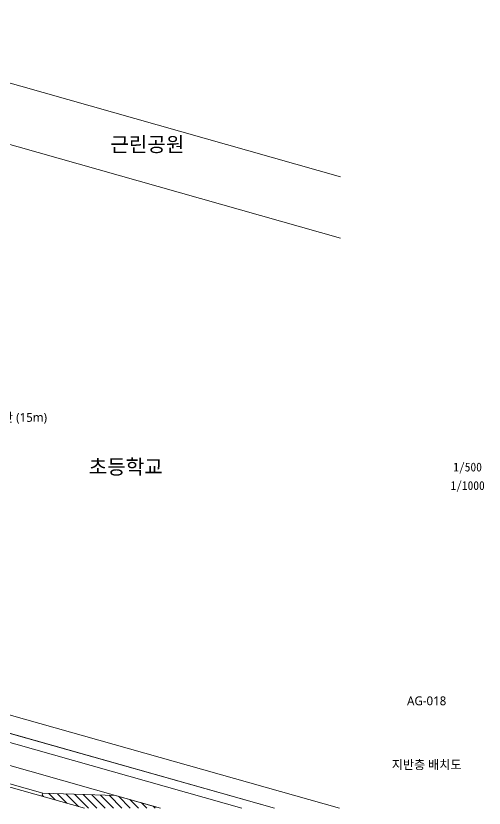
# Model space of a CAD drawing. Header units: millimetres. Extents: x -71377 to 516042, y -145869 to 441446.
# Drawn here: x 322892 to 402276, y 9500 to 143795 of the extents above; entities that cross this region are included whole.
import ezdxf

# ---------------------------------------------------------------- set-up
doc = ezdxf.new("R2010")
doc.units = ezdxf.units.MM
doc.header["$LTSCALE"] = 1000
for name, color, linetype, lineweight in [('251024_도로_dwg', 8, 'Continuous', 5), ('A-text-1', 3, 'Continuous', 5), ('A-title-2', 3, 'Continuous', 13), ('j-스쿨존 휀스', 7, 'Continuous', 5), ('개선안도 base 2022 09$0$00_계획선', 7, 'Continuous', 5), ('개선안도 base 2022 09$0$j-교통개선-당초안', 7, 'Continuous', 5)]:
    doc.layers.add(name, color=color, linetype=linetype, lineweight=lineweight)
doc.styles.add('나눔고딕', font='NanumGothic.ttf', dxfattribs={"height": 1500})
doc.styles.add('나눔고딕_1', font='NanumGothic.ttf', dxfattribs={"height": 2500})
doc.styles.add('돋움체', font='DotumChe.ttf', dxfattribs={"height": 1.5})
doc.styles.add('맑은 고딕_3', font='malgun.ttf', dxfattribs={"height": 1.5})

# ---------------------------------------------------------------- blocks, each defined once
blk = doc.blocks.new('251024_도로_dwg_A$C61e17efd-3827739-지반층 배치도')
at = {"layer": 'j-스쿨존 휀스'}
blk.add_line((216140, -64189), (293561, -86064), dxfattribs=at)
blk = doc.blocks.new('251024_도로_dwg-3827738-지반층 배치도')
at = {"layer": '개선안도 base 2022 09$0$j-교통개선-당초안'}
h = blk.add_hatch(dxfattribs=at)
h.set_pattern_fill('FP_4', color=256, style=0, pattern_type=2)
h.set_pattern_definition([(272, (505126937.3, 278715934.8), (999.390827, 34.8994967), [])])
h.paths.add_polyline_path([(-947516, 188487), (-956930, 197266), (-952839, 190517), (-944053, 181810), (-943625, 182069)])
at = {"layer": '개선안도 base 2022 09$0$00_계획선'}
for p, q in [((-1007082, 84575), (-1045173, 147416)), ((-1052260, 139816), (-1015634, 79392))]:
    blk.add_line(p, q, dxfattribs=at)
at = {"layer": '개선안도 base 2022 09$0$00_계획선', "flags": 128}
blk.add_lwpolyline([(-979120, 217958), (-931172, 138857), (-933554, 129144), (-1023331, 74726)], dxfattribs=at)
at = {"layer": '개선안도 base 2022 09$0$j-교통개선-당초안'}
for p, q in [((-967016, 206672), (-926898, 140487)), ((-925894, 146065), (-956576, 196683)), ((-921865, 146169), (-947516, 188487)), ((-944053, 181810), (-943625, 182069))]:
    blk.add_line(p, q, dxfattribs=at)
at = {"layer": '개선안도 base 2022 09$0$j-교통개선-당초안', "flags": 128}
for points in [[(-971050, 210434), (-930384, 143344), (-929101, 144122), (-923329, 147620)], [(-922292, 145910), (-944053, 181810), (-952839, 190517), (-956930, 197266)]]:
    blk.add_lwpolyline(points, dxfattribs=at)
at = {"rotation": 136.9999987515237}
blk.add_blockref('251024_도로_dwg_A$C61e17efd-3827739-지반층 배치도', (-815049, -52718), dxfattribs=at)

msp = doc.modelspace()

# ---------------------------------------------------------------- block references
at = {"layer": '251024_도로_dwg', "rotation": 223.0000012484763}
msp.add_blockref('251024_도로_dwg-3827738-지반층 배치도', (-486983.6, -498853.4), dxfattribs=at)

# ---------------------------------------------------------------- texts
at = {"layer": 'A-text-1', "attachment_point": 1, "line_spacing_factor": 1.2}
for s, insert, char_height, width, style in [('\\pxt5.08,10.16,15.24,20.32,25.4,30.48,35.56,40.64,45.72,50.8,55.88,60.96,66.04,71.12,76.2,81.28,86.36,91.44,96.52,101.6,106.68,111.76,116.84,121.92,127,132.08,137.16,142.24,147.32,152.4,157.48,162.56;{근린공원}', (338916.9, 123261.1), 2500, 16253.93, '나눔고딕_1'), ('\\pxt8.46667,16.93333,25.4,33.86667,42.33333,50.8,59.26667,67.73333,76.2,84.66667,93.13333,101.6,110.06667,118.53333,127,135.46667,143.93333,152.4,160.86667,169.33333,177.8,186.26667,194.73333,203.2,211.66667,220.13333,228.6,237.06667,245.53333,254,262.46667,270.93333;{교육문화가로 대응 규제구간 (15m)}', (298830.8, 76488.6), 1500, 38728.349, '나눔고딕'), ('\\pxt5.08,10.16,15.24,20.32,25.4,30.48,35.56,40.64,45.72,50.8,55.88,60.96,66.04,71.12,76.2,81.28,86.36,91.44,96.52,101.6,106.68,111.76,116.84,121.92,127,132.08,137.16,142.24,147.32,152.4,157.48,162.56;{초등학교}', (335241.9, 68604), 2500, 16253.93, '나눔고딕_1')]:
    msp.add_mtext(s, dxfattribs=dict(at, insert=insert, char_height=char_height, width=width, style=style))
at = {"layer": 'A-title-2', "char_height": 1500, "line_spacing_factor": 1.2}
for s, insert, width, attachment_point, style in [('\\pxqc,t8.46667,16.93333,25.4,33.86667,42.33333,50.8,59.26667,67.73333,76.2,84.66667,93.13333,101.6,110.06667,118.53333,127,135.46667,143.93333,152.4,160.86667,169.33333,177.8,186.26667,194.73333,203.2,211.66667,220.13333,228.6,237.06667,245.53333,254,262.46667,270.93333;{1/500}', (399470.3, 68069.8), 6485.6, 2, '돋움체'), ('\\pxqc,t8.46667,16.93333,25.4,33.86667,42.33333,50.8,59.26667,67.73333,76.2,84.66667,93.13333,101.6,110.06667,118.53333,127,135.46667,143.93333,152.4,160.86667,169.33333,177.8,186.26667,194.73333,203.2,211.66667,220.13333,228.6,237.06667,245.53333,254,262.46667,270.93333;{1/1000}', (399470.3, 64926.8), 7768.2, 2, '돋움체'), ('\\pxqc,t8.46667,16.93333,25.4,33.86667,42.33333,50.8,59.26667,67.73333,76.2,84.66667,93.13333,101.6,110.06667,118.53333,127,135.46667,143.93333,152.4,160.86667,169.33333,177.8,186.26667,194.73333,203.2,211.66667,220.13333,228.6,237.06667,245.53333,254,262.46667,270.93333;{AG-018}', (392532.2, 27681.9), 8881.4, 5, '맑은 고딕_3'), ('\\pxqc,t8.46667,16.93333,25.4,33.86667,42.33333,50.8,59.26667,67.73333,76.2,84.66667,93.13333,101.6,110.06667,118.53333,127,135.46667,143.93333,152.4,160.86667,169.33333,177.8,186.26667,194.73333,203.2,211.66667,220.13333,228.6,237.06667,245.53333,254,262.46667,270.93333;{지반층 배치도}', (392527.2, 16777.3), 16335, 5, '맑은 고딕_3')]:
    msp.add_mtext(s, dxfattribs=dict(at, insert=insert, width=width, attachment_point=attachment_point, style=style))

doc.saveas('drawing.dxf')
